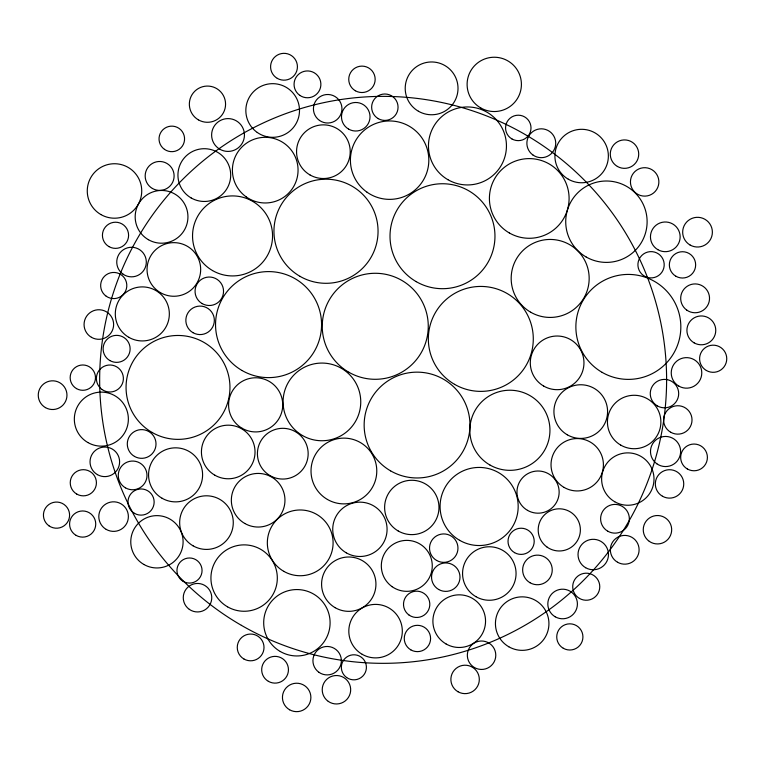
<?xml version="1.0" encoding="UTF-8"?>
<svg xmlns="http://www.w3.org/2000/svg" width="765" height="765" viewBox="0 0 765 765"><rect width="100%" height="100%" fill="white"/><g stroke="black" fill="none" stroke-linecap="round" stroke-linejoin="round"><path stroke-width="1.15" d="M241.396 625.349A283.471 283.471 0 0 0 666.611 379.851A283.471 283.471 0 0 0 241.396 134.353A283.471 283.471 0 0 0 241.396 625.349M109.864 360.564A13.512 13.512 0 0 0 130.127 348.869A13.512 13.512 0 0 0 109.864 337.164A13.512 13.512 0 0 0 109.864 360.564M76.117 535.376A13.082 13.082 0 0 0 95.74 524.044A13.082 13.082 0 0 0 76.117 512.713A13.082 13.082 0 0 0 76.117 535.376M277.293 78.374A13.416 13.416 0 0 0 297.422 66.756A13.416 13.416 0 0 0 277.293 55.137A13.416 13.416 0 0 0 277.293 78.374M268.372 681.328A13.378 13.378 0 0 0 288.443 669.738A13.378 13.378 0 0 0 268.372 658.158A13.378 13.378 0 0 0 268.372 681.328M511.919 138.943A12.728 12.728 0 0 0 531.006 127.918A12.728 12.728 0 0 0 511.919 116.902A12.728 12.728 0 0 0 511.919 138.943M164.446 149.338A12.766 12.766 0 0 0 184.518 140.043A12.766 12.766 0 0 0 166.435 127.315A12.766 12.766 0 0 0 164.446 149.338M76.49 388.601A12.661 12.661 0 0 0 95.482 377.633A12.661 12.661 0 0 0 76.49 366.674A12.661 12.661 0 0 0 76.49 388.601M183.227 581.4A12.556 12.556 0 0 0 202.056 570.527A12.556 12.556 0 0 0 183.227 559.655A12.556 12.556 0 0 0 183.227 581.4M346.669 677.551A12.527 12.527 0 0 0 366.359 668.438A12.527 12.527 0 0 0 348.62 655.94A12.527 12.527 0 0 0 346.669 677.551M378.245 118.642A13.206 13.206 0 0 0 398.058 107.205A13.206 13.206 0 0 0 378.245 95.768A13.206 13.206 0 0 0 378.245 118.642M409.074 615.079A13.168 13.168 0 0 0 429.767 605.498A13.168 13.168 0 0 0 411.121 592.378A13.168 13.168 0 0 0 409.074 615.079M585.636 567.716A15.224 15.224 0 0 0 608.471 554.529A15.224 15.224 0 0 0 585.636 541.343A15.224 15.224 0 0 0 585.636 567.716M555.218 616.8A14.803 14.803 0 0 0 577.412 603.977A14.803 14.803 0 0 0 555.218 591.163A14.803 14.803 0 0 0 555.218 616.8M123.022 274.147A14.784 14.784 0 0 0 146.258 263.389A14.784 14.784 0 0 0 125.317 248.644A14.784 14.784 0 0 0 123.022 274.147M198.403 119.866A18.111 18.111 0 0 0 225.57 104.174A18.111 18.111 0 0 0 198.403 88.491A18.111 18.111 0 0 0 198.403 119.866M547.138 547.138A21.095 21.095 0 0 0 580.291 531.79A21.095 21.095 0 0 0 550.427 510.752A21.095 21.095 0 0 0 547.138 547.138M636.47 193.526A14.21 14.21 0 0 0 658.818 183.179A14.21 14.21 0 0 0 638.689 169.008A14.21 14.21 0 0 0 636.47 193.526M202.17 303.609A14.258 14.258 0 0 0 223.543 291.274A14.258 14.258 0 0 0 202.17 278.929A14.258 14.258 0 0 0 202.17 303.609M125.45 487.841A14.363 14.363 0 0 0 146.995 475.409A14.363 14.363 0 0 0 125.45 462.968A14.363 14.363 0 0 0 125.45 487.841M438.651 589.48A14.229 14.229 0 0 0 459.995 577.164A14.229 14.229 0 0 0 438.651 564.838A14.229 14.229 0 0 0 438.651 589.48M97.423 474.635A14.784 14.784 0 0 0 119.608 461.831A14.784 14.784 0 0 0 97.423 449.026A14.784 14.784 0 0 0 97.423 474.635M319.474 120.421A14.267 14.267 0 0 0 341.898 110.036A14.267 14.267 0 0 0 321.702 95.807A14.267 14.267 0 0 0 319.474 120.421M289.553 709.757A14.229 14.229 0 0 0 310.886 697.441A14.229 14.229 0 0 0 289.553 685.115A14.229 14.229 0 0 0 289.553 709.757M657.881 249.696A14.851 14.851 0 0 0 680.152 236.834A14.851 14.851 0 0 0 657.881 223.973A14.851 14.851 0 0 0 657.881 249.696M686.798 310.131A14.43 14.43 0 0 0 709.471 299.631A14.43 14.43 0 0 0 689.045 285.249A14.43 14.43 0 0 0 686.798 310.131M617.537 562.237A14.372 14.372 0 0 0 639.1 549.786A14.372 14.372 0 0 0 617.537 537.336A14.372 14.372 0 0 0 617.537 562.237M530.04 582.748A14.803 14.803 0 0 0 552.244 569.935A14.803 14.803 0 0 0 530.04 557.111A14.803 14.803 0 0 0 530.04 582.748M91.456 337.327A14.784 14.784 0 0 0 113.631 324.523A14.784 14.784 0 0 0 91.456 311.718A14.784 14.784 0 0 0 91.456 337.327M106.201 529.399A14.784 14.784 0 0 0 128.377 516.595A14.784 14.784 0 0 0 106.201 503.791A14.784 14.784 0 0 0 106.201 529.399M474.443 667.549A14.229 14.229 0 0 0 495.787 655.223A14.229 14.229 0 0 0 474.443 642.906A14.229 14.229 0 0 0 474.443 667.549M656.886 463.82A15.061 15.061 0 0 0 680.563 452.851A15.061 15.061 0 0 0 659.239 437.829A15.061 15.061 0 0 0 656.886 463.82M657.374 405.919A14.21 14.21 0 0 0 678.689 393.612A14.21 14.21 0 0 0 657.374 381.295A14.21 14.21 0 0 0 657.374 405.919M690.097 245.03A14.851 14.851 0 0 0 712.378 232.168A14.851 14.851 0 0 0 690.097 219.306A14.851 14.851 0 0 0 690.097 245.03M335.175 607.706A27.177 27.177 0 0 0 375.94 584.164A27.177 27.177 0 0 0 335.175 560.63A27.177 27.177 0 0 0 335.175 607.706M242.123 428.295A27.071 27.071 0 0 0 282.734 404.848A27.071 27.071 0 0 0 242.123 381.4A27.071 27.071 0 0 0 242.123 428.295M480.688 107.903A27.148 27.148 0 0 0 521.414 84.389A27.148 27.148 0 0 0 480.688 60.875A27.148 27.148 0 0 0 480.688 107.903M100.884 214.554A27.234 27.234 0 0 0 141.735 190.963A27.234 27.234 0 0 0 100.884 167.382A27.234 27.234 0 0 0 100.884 214.554M87.841 442.524A27.014 27.014 0 0 0 128.367 419.134A27.014 27.014 0 0 0 87.841 395.734A27.014 27.014 0 0 0 87.841 442.524M398.211 530.986A27.177 27.177 0 0 0 438.976 507.453A27.177 27.177 0 0 0 398.211 483.91A27.177 27.177 0 0 0 398.211 530.986M257.222 132.431A26.832 26.832 0 0 0 299.392 112.904A26.832 26.832 0 0 0 261.391 86.149A26.832 26.832 0 0 0 257.222 132.431M193.067 545.827A26.804 26.804 0 0 0 233.277 522.61A26.804 26.804 0 0 0 193.067 499.392A26.804 26.804 0 0 0 193.067 545.827M362.189 654.314A26.756 26.756 0 0 0 402.323 631.144A26.756 26.756 0 0 0 362.189 607.974A26.756 26.756 0 0 0 362.189 654.314M418.407 111.231A26.412 26.412 0 0 0 458.015 88.358A26.412 26.412 0 0 0 418.407 65.494A26.412 26.412 0 0 0 418.407 111.231M280.296 651.512A33.201 33.201 0 0 0 330.098 622.758A33.201 33.201 0 0 0 280.296 594.003A33.201 33.201 0 0 0 280.296 651.512M446.062 643.958A26.326 26.326 0 0 0 485.546 621.151A26.326 26.326 0 0 0 446.062 598.354A26.326 26.326 0 0 0 446.062 643.958M102.108 389.548A13.512 13.512 0 0 0 123.337 379.717A13.512 13.512 0 0 0 104.212 366.244A13.512 13.512 0 0 0 102.108 389.548M543.714 386.086A26.832 26.832 0 0 0 583.963 362.849A26.832 26.832 0 0 0 543.714 339.612A26.832 26.832 0 0 0 543.714 386.086M568.271 179.182A26.727 26.727 0 0 0 608.366 156.031A26.727 26.727 0 0 0 568.271 132.89A26.727 26.727 0 0 0 568.271 179.182M160.459 292.67A26.804 26.804 0 0 0 200.669 269.452A26.804 26.804 0 0 0 160.459 246.234A26.804 26.804 0 0 0 160.459 292.67M162.075 498.254A27.014 27.014 0 0 0 202.601 474.855A27.014 27.014 0 0 0 162.075 451.455A27.014 27.014 0 0 0 162.075 498.254M475.935 596.681A26.756 26.756 0 0 0 516.059 573.511A26.756 26.756 0 0 0 475.935 550.341A26.756 26.756 0 0 0 475.935 596.681M148.372 239.684A26.383 26.383 0 0 0 187.941 216.83A26.383 26.383 0 0 0 148.372 193.985A26.383 26.383 0 0 0 148.372 239.684M48.979 525.832A13.082 13.082 0 0 0 69.538 516.308A13.082 13.082 0 0 0 51.016 503.265A13.082 13.082 0 0 0 48.979 525.832M299.746 95.319A13.416 13.416 0 0 0 320.831 85.556A13.416 13.416 0 0 0 301.84 72.178A13.416 13.416 0 0 0 299.746 95.319M214.831 475.189A26.804 26.804 0 0 0 255.032 451.981A26.804 26.804 0 0 0 214.831 428.763A26.804 26.804 0 0 0 214.831 475.189M243.939 659.009A13.378 13.378 0 0 0 264.011 647.429A13.378 13.378 0 0 0 243.939 635.849A13.378 13.378 0 0 0 243.939 659.009M283.777 571.331A32.885 32.885 0 0 0 333.1 542.854A32.885 32.885 0 0 0 283.777 514.376A32.885 32.885 0 0 0 283.777 571.331M706.382 370.499A13.579 13.579 0 0 0 726.75 358.737A13.579 13.579 0 0 0 706.382 346.985A13.579 13.579 0 0 0 706.382 370.499M579.478 598.431A13.521 13.521 0 0 0 599.77 586.717A13.521 13.521 0 0 0 579.478 575.003A13.521 13.521 0 0 0 579.478 598.431M563.279 648.261A13.101 13.101 0 0 0 582.93 636.92A13.101 13.101 0 0 0 563.279 625.579A13.101 13.101 0 0 0 563.279 648.261M108.974 246.626A13.082 13.082 0 0 0 128.596 235.295A13.082 13.082 0 0 0 108.974 223.963A13.082 13.082 0 0 0 108.974 246.626M219.823 149.223A16.419 16.419 0 0 0 244.446 135.003A16.419 16.419 0 0 0 219.823 120.793A16.419 16.419 0 0 0 219.823 149.223M143.849 564.455A26.173 26.173 0 0 0 183.103 541.792A26.173 26.173 0 0 0 143.849 519.129A26.173 26.173 0 0 0 143.849 564.455M508.802 646.769A26.756 26.756 0 0 0 548.935 623.609A26.756 26.756 0 0 0 508.802 600.439A26.756 26.756 0 0 0 508.802 646.769M620.798 445.144A26.727 26.727 0 0 0 660.884 421.993A26.727 26.727 0 0 0 620.798 398.852A26.727 26.727 0 0 0 620.798 445.144M643.489 275.515A13.148 13.148 0 0 0 664.154 265.943A13.148 13.148 0 0 0 645.536 252.832A13.148 13.148 0 0 0 643.489 275.515M564.121 487.439A26.192 26.192 0 0 0 603.413 464.757A26.192 26.192 0 0 0 564.121 442.074A26.192 26.192 0 0 0 564.121 487.439M687.362 468.983A13.359 13.359 0 0 0 707.405 457.403A13.359 13.359 0 0 0 687.362 445.832A13.359 13.359 0 0 0 687.362 468.983M367.047 192.216A39.206 39.206 0 0 0 428.668 163.681A39.206 39.206 0 0 0 373.148 124.58A39.206 39.206 0 0 0 367.047 192.216M392.129 586.688A25.475 25.475 0 0 0 432.168 568.146A25.475 25.475 0 0 0 396.088 542.739A25.475 25.475 0 0 0 392.129 586.688M270.102 475.658A25.369 25.369 0 0 0 308.161 453.683A25.369 25.369 0 0 0 270.102 431.718A25.369 25.369 0 0 0 270.102 475.658M532.995 155.046A14.43 14.43 0 0 0 555.667 144.547A14.43 14.43 0 0 0 535.232 130.155A14.43 14.43 0 0 0 532.995 155.046M152.407 188.477A14.468 14.468 0 0 0 174.114 175.94A14.468 14.468 0 0 0 152.407 163.414A14.468 14.468 0 0 0 152.407 188.477M45.431 407.602A14.363 14.363 0 0 0 66.966 395.161A14.363 14.363 0 0 0 45.431 382.73A14.363 14.363 0 0 0 45.431 407.602M346.316 552.856A27.177 27.177 0 0 0 387.08 529.323A27.177 27.177 0 0 0 346.316 505.789A27.177 27.177 0 0 0 346.316 552.856M309.968 174.927A26.832 26.832 0 0 0 350.217 151.69A26.832 26.832 0 0 0 309.968 128.453A26.832 26.832 0 0 0 309.968 174.927M189.299 609.351A14.258 14.258 0 0 0 211.704 598.976A14.258 14.258 0 0 0 191.518 584.766A14.258 14.258 0 0 0 189.299 609.351M318.957 672.32A14.229 14.229 0 0 0 341.314 661.974A14.229 14.229 0 0 0 321.166 647.783A14.229 14.229 0 0 0 318.957 672.32M586.067 256.944A40.698 40.698 0 0 0 647.114 221.697A40.698 40.698 0 0 0 586.067 186.459A40.698 40.698 0 0 0 586.067 256.944M527.506 510.36A21.095 21.095 0 0 0 559.148 492.096A21.095 21.095 0 0 0 527.506 473.831A21.095 21.095 0 0 0 527.506 510.36M128.816 337.317A27.014 27.014 0 0 0 169.342 313.918A27.014 27.014 0 0 0 128.816 290.518A27.014 27.014 0 0 0 128.816 337.317M567.334 434.826A26.832 26.832 0 0 0 607.582 411.589A26.832 26.832 0 0 0 567.334 388.352A26.832 26.832 0 0 0 567.334 434.826M617.393 166.445A14.21 14.21 0 0 0 638.718 154.138A14.21 14.21 0 0 0 617.393 141.821A14.21 14.21 0 0 0 617.393 166.445M192.971 332.679A14.258 14.258 0 0 0 214.353 320.334A14.258 14.258 0 0 0 192.971 307.989A14.258 14.258 0 0 0 192.971 332.679M134.468 456.409A14.363 14.363 0 0 0 156.012 443.968A14.363 14.363 0 0 0 134.468 431.536A14.363 14.363 0 0 0 134.468 456.409M436.633 560.468A14.229 14.229 0 0 0 457.967 548.142A14.229 14.229 0 0 0 436.633 535.825A14.229 14.229 0 0 0 436.633 560.468M607.793 531.216A14.372 14.372 0 0 0 629.346 518.766A14.372 14.372 0 0 0 607.793 506.325A14.372 14.372 0 0 0 607.793 531.216M670.704 432.244A14.21 14.21 0 0 0 692.019 419.937A14.21 14.21 0 0 0 670.704 407.63A14.21 14.21 0 0 0 670.704 432.244M242.056 370.518A53.005 53.005 0 0 0 321.568 324.609A53.005 53.005 0 0 0 242.056 278.699A53.005 53.005 0 0 0 242.056 370.518M355.352 90.758A13.206 13.206 0 0 0 375.166 79.321A13.206 13.206 0 0 0 355.352 67.884A13.206 13.206 0 0 0 355.352 90.758M227.521 606.817A33.201 33.201 0 0 0 277.322 578.063A33.201 33.201 0 0 0 227.521 549.318A33.201 33.201 0 0 0 227.521 606.817M410.843 649.877A13.168 13.168 0 0 0 430.59 638.479A13.168 13.168 0 0 0 410.843 627.08A13.168 13.168 0 0 0 410.843 649.877M302.5 435.543A38.833 38.833 0 0 0 360.755 401.902A38.833 38.833 0 0 0 302.5 368.271A38.833 38.833 0 0 0 302.5 435.543M390.609 470.877A52.9 52.9 0 0 0 469.968 425.063A52.9 52.9 0 0 0 390.609 379.239A52.9 52.9 0 0 0 390.609 470.877M447.955 179.718A38.996 38.996 0 0 0 506.449 145.943A38.996 38.996 0 0 0 447.955 112.178A38.996 38.996 0 0 0 447.955 179.718M191.126 197.934A26.383 26.383 0 0 0 230.695 175.089A26.383 26.383 0 0 0 191.126 152.235A26.383 26.383 0 0 0 191.126 197.934M76.787 494.094A13.082 13.082 0 0 0 96.419 482.763A13.082 13.082 0 0 0 76.787 471.431A13.082 13.082 0 0 0 76.787 494.094M459.612 540.3A39.044 39.044 0 0 0 518.182 506.478A39.044 39.044 0 0 0 459.612 472.665A39.044 39.044 0 0 0 459.612 540.3M530.671 312.206A38.996 38.996 0 0 0 589.165 278.431A38.996 38.996 0 0 0 530.671 244.666A38.996 38.996 0 0 0 530.671 312.206M514.568 552.655A13.101 13.101 0 0 0 534.209 541.304A13.101 13.101 0 0 0 514.568 529.963A13.101 13.101 0 0 0 514.568 552.655M416.246 281.663A52.479 52.479 0 0 0 494.965 236.213A52.479 52.479 0 0 0 416.246 190.772A52.479 52.479 0 0 0 416.246 281.663M106.201 296.218A13.082 13.082 0 0 0 126.761 286.693A13.082 13.082 0 0 0 108.238 273.65A13.082 13.082 0 0 0 106.201 296.218M675.925 276.261A13.148 13.148 0 0 0 695.653 264.872A13.148 13.148 0 0 0 675.925 253.483A13.148 13.148 0 0 0 675.925 276.261M348.754 372.192A53.005 53.005 0 0 0 428.266 326.292A53.005 53.005 0 0 0 348.754 280.382A53.005 53.005 0 0 0 348.754 372.192M348.62 129.113A14.267 14.267 0 0 0 370.021 116.749A14.267 14.267 0 0 0 348.62 104.394A14.267 14.267 0 0 0 348.62 129.113M244.752 523.451A26.804 26.804 0 0 0 284.963 500.234A26.804 26.804 0 0 0 244.752 477.016A26.804 26.804 0 0 0 244.752 523.451M328.262 701.381A14.229 14.229 0 0 0 350.619 691.024A14.229 14.229 0 0 0 330.47 676.834A14.229 14.229 0 0 0 328.262 701.381M489.858 464.967A40.057 40.057 0 0 0 549.949 430.274A40.057 40.057 0 0 0 489.858 395.591A40.057 40.057 0 0 0 489.858 464.967M509.327 232.952A39.847 39.847 0 0 0 569.093 198.441A39.847 39.847 0 0 0 509.327 163.94A39.847 39.847 0 0 0 509.327 232.952M212.546 270.571A40.01 40.01 0 0 0 272.56 235.916A40.01 40.01 0 0 0 212.546 201.272A40.01 40.01 0 0 0 212.546 270.571M602.112 372.354A52.479 52.479 0 0 0 680.831 326.904A52.479 52.479 0 0 0 602.112 281.453A52.479 52.479 0 0 0 602.112 372.354M327.458 499.478A32.885 32.885 0 0 0 376.782 471.001A32.885 32.885 0 0 0 327.458 442.524A32.885 32.885 0 0 0 327.458 499.478M246.32 196.978A32.828 32.828 0 0 0 297.929 173.091A32.828 32.828 0 0 0 251.436 140.349A32.828 32.828 0 0 0 246.32 196.978M134.516 513.372A13.082 13.082 0 0 0 154.148 502.041A13.082 13.082 0 0 0 134.516 490.709A13.082 13.082 0 0 0 134.516 513.372M614.716 501.744A26.192 26.192 0 0 0 654.008 479.062A26.192 26.192 0 0 0 614.716 456.38A26.192 26.192 0 0 0 614.716 501.744M457.986 691.742A14.229 14.229 0 0 0 479.32 679.425A14.229 14.229 0 0 0 457.986 667.099A14.229 14.229 0 0 0 457.986 691.742M454.582 384.355A52.479 52.479 0 0 0 533.291 338.905A52.479 52.479 0 0 0 454.582 293.454A52.479 52.479 0 0 0 454.582 384.355M152.034 432.407A51.944 51.944 0 0 0 229.959 387.425A51.944 51.944 0 0 0 152.034 342.433A51.944 51.944 0 0 0 152.034 432.407M299.976 276.328A52.049 52.049 0 0 0 378.053 231.25A52.049 52.049 0 0 0 299.976 186.172A52.049 52.049 0 0 0 299.976 276.328M649.284 541.352A14.21 14.21 0 0 0 671.622 531.006A14.21 14.21 0 0 0 651.493 516.834A14.21 14.21 0 0 0 649.284 541.352M678.871 386.134A15.281 15.281 0 0 0 701.782 372.899A15.281 15.281 0 0 0 678.871 359.674A15.281 15.281 0 0 0 678.871 386.134M694.123 342.863A14.43 14.43 0 0 0 715.763 330.375A14.43 14.43 0 0 0 694.123 317.877A14.43 14.43 0 0 0 694.123 342.863M662.433 496.227A14.21 14.21 0 0 0 683.747 483.92A14.21 14.21 0 0 0 662.433 471.613A14.21 14.21 0 0 0 662.433 496.227"/></g></svg>
